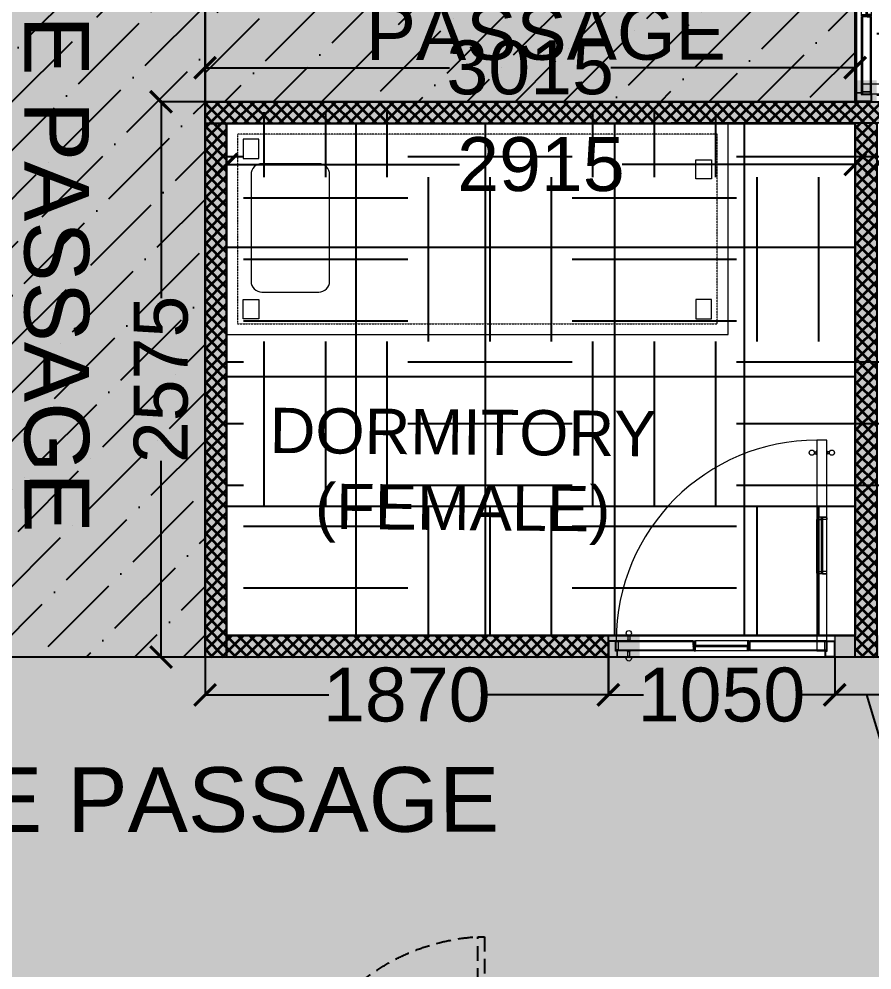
# Model space of a CAD drawing. Header units: millimetres. Extents: x 263321 to 4958806, y 33647 to 987811.
# Drawn here: x 2412329 to 2416284, y 491432 to 495842 of the extents above; entities that cross this region are included whole.
import ezdxf

# ---------------------------------------------------------------- set-up
doc = ezdxf.new("R2010")
doc.units = ezdxf.units.MM
doc.header["$PDMODE"] = 3
doc.linetypes.add('( Hidden )', pattern=[0.375, 0.25, -0.125])
doc.linetypes.add('HIDDEN', pattern=[0.375, 0.25, -0.125])
for name, color, linetype, lineweight in [('A-FURN-LOOSE', 24, 'Continuous', 18), ('A-GYPSUM PARTITION', 250, 'Continuous', 35), ('AR_DOOR', 42, 'Continuous', 0), ('Base 7th & 9th', 250, 'Continuous', 35), ('SW-PARTITION GYPSUM', 30, 'Continuous', 18), ('TOA_DOOR', 7, 'Continuous', 25)]:
    doc.layers.add(name, color=color, linetype=linetype, lineweight=lineweight)
for name, color, linetype in [('A-PLAN-DOOR', 7, 'Continuous'), ('CEILING TOA', 7, 'Continuous'), ('CH - MAN', 8, 'Continuous'), ('FIN WALL GRAPHIC', 10, 'Continuous'), ('FLOORING TOA', 7, 'Continuous'), ('PARTITION DIM.', 250, 'Continuous'), ('PARTITION GYPSUM', 250, 'Continuous'), ('TEXT', 250, 'Continuous'), ('TOA-FC-MODULAR', 7, 'Continuous')]:
    doc.layers.add(name, color=color, linetype=linetype)
doc.styles.add('ARIAL', font='arial.ttf')
doc.styles.get("Standard").update_dxf_attribs({"font": 'arial.ttf'})
doc.styles.add('TEXT @ 150', font='arial.ttf', dxfattribs={"height": 225})
doc.dimstyles.new('DIM @ 150', dxfattribs={"dimtxt": 225, "dimasz": 100, "dimexe": 1, "dimexo": 0, "dimgap": 0.5, "dimtad": 0, "dimdec": 0, "dimzin": 0, "dimdsep": 46, "dimtxsty": 'TEXT @ 150', "dimblk": 'ARCHTICK', "dimcen": -2, "dimclrd": 8, "dimclre": 8, "dimclrt": 7, "dimadec": 0, "dimazin": 0, "dimtfac": 1, "dimtdec": 0, "dimtofl": 0, "dimtmove": 0, "dimatfit": 3, "dimldrblk": 'OPEN90', "dimfxl": 1, "dimtolj": 1, "dimtzin": 0, "dimlwd": -1, "dimlwe": -1, "dimarcsym": 0})
pattern_1 = [(0, (13069.1, -8478.74), (762, 762), [762, -762]), (0, (13069.1, -8193), (762, 762), [762, -762]), (0, (13069.1, -7907.24), (762, 762), [762, -762]), (90, (13164.3, -7812), (-762, 762), [762, -762]), (90, (13450.1, -7812), (-762, 762), [762, -762]), (90, (13735.8, -7812), (-762, 762), [762, -762])]
pattern_2 = [(45, (13069.08, -8478.743), (-26.94076836, 26.94076836), []), (135, (13069.08, -8478.743), (-26.94076836, -26.94076836), [])]

# ---------------------------------------------------------------- blocks, each defined once
blk = doc.blocks.new('A$C3F28102C')
at = {"layer": 'A-PLAN-DOOR'}
h = blk.add_hatch(dxfattribs=at)
h.set_pattern_fill('ANSI31', color=256, style=0)
h.set_pattern_definition([(315, (-1529.3283, 1000.1135), (-0.44194174, -0.44194174), [])])
h.paths.add_polyline_path([(1.3, -14.9), (0, -14.9), (0, 0), (1.3, 0)])
h.paths.add_polyline_path([(1.3, 0.2), (1.3, 0), (0, 0), (0, 1.1, 0.115729)])
h.paths.add_polyline_path([(4.9, -14.9), (3.6, -14.9), (3.6, 0), (4.9, 0)])
h.paths.add_polyline_path([(4.9, 0), (3.6, 0), (3.6, 0.2, 0.115729), (4.9, 1.1)])
at = {"layer": 'A-PLAN-DOOR', "color": 2}
for points in [[(1.3, 0.2), (1.3, -14.9), (0, -14.9), (0, 1.1)], [(3.6, 0.2), (3.6, -14.9), (4.9, -14.9), (4.9, 1.1)]]:
    blk.add_lwpolyline(points, dxfattribs=at)
for radius in [3.42, 2.42]:
    blk.add_circle((2.5, 3.4), radius, dxfattribs=at)
blk = doc.blocks.new('Door 1500 mm')
at = {"layer": 'A-PLAN-DOOR'}
for p, q in [((-749, 144.7), (-749, 149.7)), ((749, 144.7), (749, 149.7)), ((710.4, 59.9), (-710.4, 59.9)), ((-710.4, 59.9), (-710.4, 0)), ((710.4, 53.4), (-710.4, 53.4)), ((-150, 0), (-150, 53.4)), ((710.4, 59.9), (710.4, 0)), ((710.4, 6.5), (-710.4, 6.5)), ((710.4, 0), (-710.4, 0))]:
    blk.add_line(p, q, dxfattribs=at)
for points in [[(-750, -90.3), (-750, -90.3), (-750, 149.7), (-851, 149.7)], [(750, -89.3), (750, 149.7), (851, 149.7)]]:
    blk.add_lwpolyline(points, dxfattribs=at)
for points in [[(-750, 8), (-749, 8), (-749, 141.7), (-750, 141.7)], [(-747.5, 1.5), (-715.6, 1.5), (-715.6, 63.4), (-700.6, 63.4), (-700.6, 94.6), (-715.2, 148.2), (-747.5, 148.2), (-747.5, 139.7), (-749, 139.7), (-749, 141.7), (-749, 149.7), (-714.1, 149.7), (-699.1, 94.8), (-699.1, 61.9), (-714.1, 61.9), (-714.1, 0), (-749, 0), (-749, 10), (-747.5, 10)], [(747.5, 1.5), (715.6, 1.5), (715.6, 63.4), (700.6, 63.4), (700.6, 94.6), (715.2, 148.2), (747.5, 148.2), (747.5, 139.7), (749, 139.7), (749, 141.7), (749, 149.7), (714.1, 149.7), (699.1, 94.8), (699.1, 61.9), (714.1, 61.9), (714.1, 0), (749, 0), (749, 10), (747.5, 10)], [(750, 8), (749, 8), (749, 141.7), (750, 141.7)]]:
    blk.add_lwpolyline(points, close=True, dxfattribs=at)
at = {"layer": 'A-PLAN-DOOR', "linetype": 'HIDDEN', "ltscale": 300}
for points in [[(-711.8, -7), (-678.8, -7), (-678.8, -534.8), (-711.8, -534.8)], [(711.8, -7), (678.8, -7), (678.8, -835.8), (711.8, -835.8)]]:
    blk.add_lwpolyline(points, close=True, dxfattribs=at)
for centre, radius, start, end in [((-678.8, -7), 528.9, 270, 0.757), ((678.8, -7), 828.8, 179.517, 270)]:
    blk.add_arc(centre, radius, start, end, dxfattribs=at)
at = {"layer": 'A-PLAN-DOOR', "extrusion": (0, 0, -1), "yscale": 0.9981851179673188, "zscale": -0.9981851179673188, "rotation": 180}
for p, xscale in [((714.1, 0), 0.9981851179673188), ((-714.1, 0), -0.9981851179673188)]:
    blk.add_blockref('A$C3F28102C', p, dxfattribs=dict(at, xscale=xscale))
blk = doc.blocks.new('AHU-2')
at = {"layer": 'A-PLAN-DOOR'}
blk.add_blockref('Door 1500 mm', (1804.2, -2288.7), dxfattribs=at)
blk = doc.blocks.new('door')
at = {"layer": 'A-PLAN-DOOR'}
for p, q in [((-510.4, -12.2), (-510.4, 47.6)), ((-510.4, 47.6), (510.4, 47.6)), ((-510.4, 41.2), (510.4, 41.2)), ((510.4, -12.2), (510.4, 47.6)), ((-510.4, -5.8), (510.4, -5.8)), ((-510.4, -12.2), (510.4, -12.2)), ((-549, -97.1), (-549, -102.1)), ((549, -97.1), (549, -102.1))]:
    blk.add_line(p, q, dxfattribs=at)
at = {"layer": 'A-PLAN-DOOR', "linetype": 'HIDDEN', "ltscale": 300}
blk.add_lwpolyline([(-511.8, 54.6), (-478.8, 54.6), (-478.8, 1078.1), (-511.8, 1078.1)], close=True, dxfattribs=at)
at = {"layer": 'A-PLAN-DOOR'}
for points in [[(-550, 136.9), (-550, -102.1), (-651, -102.1)], [(550, 137.9), (550, 137.9), (550, -102.1), (651, -102.1)]]:
    blk.add_lwpolyline(points, dxfattribs=at)
for points in [[(-550, 39.7), (-549, 39.7), (-549, -94.1), (-550, -94.1)], [(-547.5, 46.1), (-515.6, 46.1), (-515.6, -15.7), (-500.6, -15.7), (-500.6, -47), (-515.2, -100.6), (-547.5, -100.6), (-547.5, -92.1), (-549, -92.1), (-549, -94.1), (-549, -102.1), (-514.1, -102.1), (-499.1, -47.2), (-499.1, -14.2), (-514.1, -14.2), (-514.1, 47.6), (-549, 47.6), (-549, 37.7), (-547.5, 37.7)], [(547.5, 46.1), (515.6, 46.1), (515.6, -15.7), (500.6, -15.7), (500.6, -47), (515.2, -100.6), (547.5, -100.6), (547.5, -92.1), (549, -92.1), (549, -94.1), (549, -102.1), (514.1, -102.1), (499.1, -47.2), (499.1, -14.2), (514.1, -14.2), (514.1, 47.6), (549, 47.6), (549, 37.7), (547.5, 37.7)], [(550, 39.7), (549, 39.7), (549, -94.1), (550, -94.1)]]:
    blk.add_lwpolyline(points, close=True, dxfattribs=at)
at = {"layer": 'A-PLAN-DOOR', "linetype": 'HIDDEN', "ltscale": 300}
blk.add_arc((-541.2, 26.7), 1053.3, 1.5218, 86.6042, dxfattribs=at)
at = {"layer": 'A-PLAN-DOOR', "extrusion": (0, 0, -1), "xscale": -0.9981851179673188, "yscale": 0.9981851179673188, "zscale": -0.9981851179673188}
blk.add_blockref('A$C3F28102C', (514.1, 47.6), dxfattribs=at)
blk = doc.blocks.new('Pantry Shafts')
at = {"layer": 'A-PLAN-DOOR', "extrusion": (5.88976e-28, -4.19294e-29, -1), "xscale": 0.9090909090882631, "yscale": 0.9090909090882631, "zscale": -0.9090909090909208}
blk.add_blockref('door', (1496.1, 8860.3), dxfattribs=at)
blk = doc.blocks.new('_ArchTick')
at = {"color": 0, "linetype": 'ByBlock', "const_width": 0.15}
blk.add_lwpolyline([(-0.5, -0.5), (0.5, 0.5)], dxfattribs=at)
blk = doc.blocks.new('*D529')
at = {"layer": 'Defpoints', "color": 0, "transparency": 16777216}
for p in [(2416306.2, 495360.2), (2419672.8, 495362.3), (2416306.2, 495167.5)]:
    blk.add_point(p, dxfattribs=at)
at = {"layer": 'PARTITION DIM.', "color": 8, "transparency": 16777216}
for p, q in [((2416306.2, 495360.2), (2416306.2, 495166.5)), ((2419672.8, 495362.3), (2419672.8, 495166.5)), ((2416306.2, 495167.5), (2417615.8, 495167.5)), ((2419672.8, 495167.5), (2418363.2, 495167.5))]:
    blk.add_line(p, q, dxfattribs=at)
at = {"layer": 'PARTITION DIM.', "color": 8, "transparency": 16777216, "xscale": 100, "yscale": 100, "zscale": 100, "rotation": 180}
blk.add_blockref('_ArchTick', (2416306.2, 495167.5), dxfattribs=at)
at = {"layer": 'PARTITION DIM.', "color": 8, "transparency": 16777216, "xscale": 100, "yscale": 100, "zscale": 100}
blk.add_blockref('_ArchTick', (2419672.8, 495167.5), dxfattribs=at)
at = {"layer": 'PARTITION DIM.', "color": 7, "transparency": 16777216, "insert": (2417989.5, 495167.5), "char_height": 250, "attachment_point": 5}
blk.add_mtext('\\A1;3367', dxfattribs=at)
blk = doc.blocks.new('_Open90')
at = {"color": 0, "linetype": 'ByBlock'}
for p, q in [((-0.5, 0.5), (0, 0)), ((0, 0), (-1, 0)), ((0, 0), (-0.5, -0.5))]:
    blk.add_line(p, q, dxfattribs=at)
blk = doc.blocks.new('*D530')
at = {"layer": 'Defpoints', "color": 0, "transparency": 16777216}
for p in [(2413291.4, 495359.9), (2416206.2, 495360.1), (2413291.4, 495167.5)]:
    blk.add_point(p, dxfattribs=at)
at = {"layer": 'PARTITION DIM.', "color": 8, "transparency": 16777216}
for p, q in [((2413291.4, 495359.9), (2413291.4, 495166.5)), ((2416206.2, 495360.1), (2416206.2, 495166.5)), ((2413291.4, 495167.5), (2414371.9, 495167.5)), ((2416206.2, 495167.5), (2415125.7, 495167.5))]:
    blk.add_line(p, q, dxfattribs=at)
at = {"layer": 'PARTITION DIM.', "color": 8, "transparency": 16777216, "xscale": 100, "yscale": 100, "zscale": 100, "rotation": 180}
blk.add_blockref('_ArchTick', (2413291.4, 495167.5), dxfattribs=at)
at = {"layer": 'PARTITION DIM.', "color": 8, "transparency": 16777216, "xscale": 100, "yscale": 100, "zscale": 100}
blk.add_blockref('_ArchTick', (2416206.2, 495167.5), dxfattribs=at)
at = {"layer": 'PARTITION DIM.', "color": 7, "transparency": 16777216, "insert": (2414748.8, 495167.5), "char_height": 250, "attachment_point": 5}
blk.add_mtext('\\A1;2915', dxfattribs=at)
blk = doc.blocks.new('*D534')
at = {"layer": 'Defpoints', "color": 0, "transparency": 16777216}
for p in [(2416110.9, 492883.1), (2416406.4, 492883.1), (2416110.9, 492707.5)]:
    blk.add_point(p, dxfattribs=at)
at = {"layer": 'PARTITION DIM.', "color": 8, "transparency": 16777216}
for p, q in [((2416110.9, 492883.1), (2416110.9, 492706.5)), ((2416406.4, 492883.1), (2416406.4, 492706.5)), ((2416406.4, 492707.5), (2416110.9, 492707.5)), ((2416258.7, 492707.5), (2416374.1, 492322.8)), ((2416374.1, 492322.8), (2416375.1, 492322.8))]:
    blk.add_line(p, q, dxfattribs=at)
at = {"layer": 'PARTITION DIM.', "color": 8, "transparency": 16777216, "xscale": 100, "yscale": 100, "zscale": 100, "rotation": 180}
blk.add_blockref('_ArchTick', (2416110.9, 492707.5), dxfattribs=at)
at = {"layer": 'PARTITION DIM.', "color": 8, "transparency": 16777216, "xscale": 100, "yscale": 100, "zscale": 100}
blk.add_blockref('_ArchTick', (2416406.4, 492707.5), dxfattribs=at)
at = {"layer": 'PARTITION DIM.', "color": 7, "transparency": 16777216, "insert": (2416654.8, 492322.8), "char_height": 250, "attachment_point": 5}
blk.add_mtext('\\A1;295', dxfattribs=at)
blk = doc.blocks.new('*D535')
at = {"layer": 'Defpoints', "color": 0, "transparency": 16777216}
for p in [(2415061, 492883.1), (2416110.9, 492883.1), (2415061, 492707.5)]:
    blk.add_point(p, dxfattribs=at)
at = {"layer": 'PARTITION DIM.', "color": 8, "transparency": 16777216}
for p, q in [((2415061, 492883.1), (2415061, 492706.5)), ((2416110.9, 492883.1), (2416110.9, 492706.5)), ((2415061, 492707.5), (2415224.4, 492707.5)), ((2416110.9, 492707.5), (2415947.6, 492707.5))]:
    blk.add_line(p, q, dxfattribs=at)
at = {"layer": 'PARTITION DIM.', "color": 8, "transparency": 16777216, "xscale": 100, "yscale": 100, "zscale": 100, "rotation": 180}
blk.add_blockref('_ArchTick', (2415061, 492707.5), dxfattribs=at)
at = {"layer": 'PARTITION DIM.', "color": 8, "transparency": 16777216, "xscale": 100, "yscale": 100, "zscale": 100}
blk.add_blockref('_ArchTick', (2416110.9, 492707.5), dxfattribs=at)
at = {"layer": 'PARTITION DIM.', "color": 7, "transparency": 16777216, "insert": (2415586, 492707.5), "char_height": 250, "attachment_point": 5}
blk.add_mtext('\\A1;1050', dxfattribs=at)
blk = doc.blocks.new('*D536')
at = {"layer": 'Defpoints', "color": 0, "transparency": 16777216}
for p in [(2413191.6, 492883.1), (2415062, 492883.1), (2413191.6, 492707.5)]:
    blk.add_point(p, dxfattribs=at)
at = {"layer": 'PARTITION DIM.', "color": 8, "transparency": 16777216}
for p, q in [((2413191.6, 492883.1), (2413191.6, 492706.5)), ((2415062, 492883.1), (2415062, 492706.5)), ((2413191.6, 492707.5), (2413765.2, 492707.5)), ((2415062, 492707.5), (2414488.4, 492707.5))]:
    blk.add_line(p, q, dxfattribs=at)
at = {"layer": 'PARTITION DIM.', "color": 8, "transparency": 16777216, "xscale": 100, "yscale": 100, "zscale": 100, "rotation": 180}
blk.add_blockref('_ArchTick', (2413191.6, 492707.5), dxfattribs=at)
at = {"layer": 'PARTITION DIM.', "color": 8, "transparency": 16777216, "xscale": 100, "yscale": 100, "zscale": 100}
blk.add_blockref('_ArchTick', (2415062, 492707.5), dxfattribs=at)
at = {"layer": 'PARTITION DIM.', "color": 7, "transparency": 16777216, "insert": (2414126.8, 492707.5), "char_height": 250, "attachment_point": 5}
blk.add_mtext('\\A1;1870', dxfattribs=at)
blk = doc.blocks.new('*D537')
at = {"layer": 'Defpoints', "color": 0, "transparency": 16777216}
for p in [(2412987.6, 495458.2), (2413191.6, 495458.2), (2413191.6, 492883.1)]:
    blk.add_point(p, dxfattribs=at)
at = {"layer": 'PARTITION DIM.', "color": 8, "transparency": 16777216}
for p, q in [((2413191.6, 495458.2), (2412986.6, 495458.2)), ((2412987.6, 495458.2), (2412987.6, 494547.5)), ((2412987.6, 492883.1), (2412987.6, 493793.8)), ((2413191.6, 492883.1), (2412986.6, 492883.1))]:
    blk.add_line(p, q, dxfattribs=at)
at = {"layer": 'PARTITION DIM.', "color": 8, "transparency": 16777216, "xscale": 100, "yscale": 100, "zscale": 100}
for p, rotation in [((2412987.6, 495458.2), 90), ((2412987.6, 492883.1), 270)]:
    blk.add_blockref('_ArchTick', p, dxfattribs=dict(at, rotation=rotation))
at = {"layer": 'PARTITION DIM.', "color": 7, "transparency": 16777216, "insert": (2412987.6, 494170.6), "char_height": 250, "attachment_point": 5, "rotation": 90}
blk.add_mtext('\\A1;2575', dxfattribs=at)
blk = doc.blocks.new('*D538')
at = {"layer": 'Defpoints', "color": 0, "transparency": 16777216}
for p in [(2416206.2, 495616.2), (2413191.6, 495458.2), (2416206.2, 495458.2)]:
    blk.add_point(p, dxfattribs=at)
at = {"layer": 'PARTITION DIM.', "color": 8, "transparency": 16777216}
for p, q in [((2413191.6, 495458.2), (2413191.6, 495617.2)), ((2413191.6, 495616.2), (2414324.2, 495616.2)), ((2416206.2, 495616.2), (2415073.5, 495616.2)), ((2416206.2, 495458.2), (2416206.2, 495617.2))]:
    blk.add_line(p, q, dxfattribs=at)
at = {"layer": 'PARTITION DIM.', "color": 8, "transparency": 16777216, "xscale": 100, "yscale": 100, "zscale": 100, "rotation": 180}
blk.add_blockref('_ArchTick', (2413191.6, 495616.2), dxfattribs=at)
at = {"layer": 'PARTITION DIM.', "color": 8, "transparency": 16777216, "xscale": 100, "yscale": 100, "zscale": 100}
blk.add_blockref('_ArchTick', (2416206.2, 495616.2), dxfattribs=at)
at = {"layer": 'PARTITION DIM.', "color": 7, "transparency": 16777216, "insert": (2414698.9, 495616.2), "char_height": 250, "attachment_point": 5}
blk.add_mtext('\\A1;3015', dxfattribs=at)
blk = doc.blocks.new('A$C3A863514')
at = {"layer": 'AR_DOOR', "lineweight": 13, "ltscale": 0.4}
for p, q in [((-95.2, 952.4), (-86.1, 952.4)), ((-95.2, 942.8), (-86.1, 942.8)), ((-23.8, 952.4), (-32.9, 952.4)), ((-23.8, 942.8), (-32.9, 942.8))]:
    blk.add_line(p, q, dxfattribs=at)
at = {"layer": 'AR_DOOR', "lineweight": 13, "ltscale": 0.25}
for p, q in [((-36.8, 649), (-82.3, 649)), ((-82.3, 397.4), (-82.3, 638.1)), ((-62.1, 649), (-62.1, 397.4)), ((-56.9, 649), (-56.9, 397.4)), ((-36.8, 397.4), (-36.8, 638.1)), ((-36.8, 386.5), (-82.3, 386.5))]:
    blk.add_line(p, q, dxfattribs=at)
at = {"layer": 'AR_DOOR'}
for p, q in [((-959.6, 99.9), (-959.6, 78.8)), ((-950.1, 99.9), (-950.1, 78.8)), ((-404.7, 75), (-645.3, 75)), ((-959.6, 4.6), (-959.6, 25.7)), ((-950.1, 4.6), (-950.1, 25.7)), ((-404.7, 29.5), (-645.3, 29.5))]:
    blk.add_line(p, q, dxfattribs=at)
at = {"layer": 'AR_DOOR', "ltscale": 0.95}
for p, q in [((-656.3, 75), (-656.3, 29.5)), ((-656.3, 54.9), (-404.7, 54.9)), ((-656.3, 49.6), (-404.7, 49.6)), ((-393.8, 75), (-393.8, 29.5))]:
    blk.add_line(p, q, dxfattribs=at)
at = {"layer": 'AR_DOOR', "lineweight": 13, "ltscale": 0.05}
blk.add_lwpolyline([(-36.8, 29.5), (-36.8, 1006), (-82.3, 1006), (-82.3, 29.5)], close=True, dxfattribs=at)
at = {"layer": 'AR_DOOR', "lineweight": 13, "ltscale": 0.4}
for points in [[(-86.1, 954.3), (-86.1, 940.9), (-82.3, 940.9), (-82.3, 954.3)], [(-32.9, 954.3), (-32.9, 940.9), (-36.8, 940.9), (-36.8, 954.3)]]:
    blk.add_lwpolyline(points, close=True, dxfattribs=at)
at = {"layer": 'AR_DOOR', "lineweight": 13, "ltscale": 0.25}
for points in [[(-79.5, 649), (-79.5, 646.3), (-82.3, 646.3), (-82.3, 638.1), (-62.1, 638.1), (-62.1, 649), (-79.5, 649)], [(-39.5, 649), (-39.5, 646.3), (-36.8, 646.3), (-36.8, 638.1), (-56.9, 638.1), (-56.9, 649), (-39.5, 649)], [(-79.5, 386.5), (-79.5, 389.2), (-82.3, 389.2), (-82.3, 397.4), (-62.1, 397.4), (-62.1, 386.5), (-79.5, 386.5)], [(-39.5, 386.5), (-39.5, 389.2), (-36.8, 389.2), (-36.8, 397.4), (-56.9, 397.4), (-56.9, 386.5), (-39.5, 386.5)]]:
    blk.add_lwpolyline(points, dxfattribs=at)
at = {"layer": 'AR_DOOR'}
for points in [[(-1050, 0), (-1050, 0), (-1006.3, 0), (-1006.3, 29.5), (-1013.3, 29.5), (-1013.3, 75), (-1050, 75), (-1050, 0)], [(-1047.4, 3.5), (-1047.4, 2.6), (-1008.9, 2.6), (-1008.9, 26.9), (-1015.9, 26.9), (-1015.9, 72.4), (-1047.4, 72.4), (-1047.4, 2.6)], [(-656.3, 72.3), (-653.5, 72.3), (-653.5, 75), (-645.3, 75), (-645.3, 54.9), (-656.3, 54.9), (-656.3, 72.3)], [(-656.3, 32.2), (-653.5, 32.2), (-653.5, 29.5), (-645.3, 29.5), (-645.3, 49.6), (-656.3, 49.6), (-656.3, 32.2)], [(-393.8, 72.3), (-396.5, 72.3), (-396.5, 75), (-404.7, 75), (-404.7, 54.9), (-393.8, 54.9), (-393.8, 72.3)], [(-393.8, 32.2), (-396.5, 32.2), (-396.5, 29.5), (-404.7, 29.5), (-404.7, 49.6), (-393.8, 49.6), (-393.8, 32.2)], [(0, 0), (0, 0), (-43.7, 0), (-43.7, 29.5), (-36.8, 29.5), (-36.8, 75), (0, 75), (0, 0)], [(-2.6, 3.5), (-2.6, 2.6), (-41.1, 2.6), (-41.1, 26.9), (-34.1, 26.9), (-34.1, 72.4), (-2.6, 72.4), (-2.6, 2.6)]]:
    blk.add_lwpolyline(points, dxfattribs=at)
at = {"layer": 'AR_DOOR', "ltscale": 0.95}
for points in [[(-656.3, 75), (-1013.3, 75), (-1013.3, 71.5), (-656.3, 71.5)], [(-656.3, 71.5), (-1004.5, 71.5), (-1004.5, 33), (-656.3, 33)], [(-36.8, 75), (-393.8, 75)], [(-393.8, 71.5), (-36.8, 71.5), (-36.8, 75)], [(-45.5, 71.5), (-393.8, 71.5)], [(-393.8, 33), (-45.5, 33), (-45.5, 71.5)], [(-656.3, 29.5), (-1013.3, 29.5), (-1013.3, 33), (-656.3, 33)], [(-36.8, 33), (-36.8, 29.5), (-393.8, 29.5)], [(-393.8, 33), (-36.8, 33)]]:
    blk.add_lwpolyline(points, dxfattribs=at)
for points in [[(-1013.3, 71.5), (-1004.5, 71.5), (-1004.5, 33), (-1013.3, 33)], [(-36.8, 71.5), (-45.5, 71.5), (-45.5, 33), (-36.8, 33)]]:
    blk.add_lwpolyline(points, close=True, dxfattribs=at)
at = {"layer": 'AR_DOOR'}
for points in [[(-961.5, 78.8), (-948.1, 78.8), (-948.1, 75), (-961.5, 75)], [(-961.5, 25.7), (-948.1, 25.7), (-948.1, 29.5), (-961.5, 29.5)]]:
    blk.add_lwpolyline(points, close=True, dxfattribs=at)
at = {"layer": 'AR_DOOR', "lineweight": 13, "ltscale": 0.4}
for centre in [(-106.2, 947.6), (-12.8, 947.6)]:
    blk.add_circle(centre, 12, dxfattribs=at)
at = {"layer": 'AR_DOOR'}
for centre in [(-954.8, 110.9), (-954.8, -6.4)]:
    blk.add_circle(centre, 12, dxfattribs=at)
at = {"layer": 'AR_DOOR', "lineweight": 13, "ltscale": 0.05}
blk.add_arc((-81.9, 74.6), 931.4, 90.022, 179.978, dxfattribs=at)
at = {"layer": 'AR_DOOR'}
for centre, radius, start, end in [((-667.8, 67.7), 17.3, 311.9747, 17.0953), ((-676, 65.9), 22.6, 330.6798, 14.7641), ((-662.3, 69.5), 15.8, 292.4741, 7.5067), ((-667.8, 36.8), 17.3, 342.9047, 48.0253), ((-676, 38.6), 22.6, 345.2359, 29.3202), ((-662.3, 35), 15.8, 352.4933, 67.5259), ((-657.6, 35.8), 13.9, 32.0172, 84.3118), ((-657.6, 68.7), 13.9, 275.6882, 327.9828), ((-650, 64.6), 5.77, 207.9347, 287.0897), ((-650, 39.9), 5.77, 72.9103, 152.0653), ((-649.2, 69.6), 6.45, 208.0111, 296.8103), ((-648.2, 76.4), 8.89, 222.5397, 287.3666), ((-401.8, 76.4), 8.89, 252.6334, 317.4603), ((-392.4, 68.7), 13.9, 212.0172, 264.3118), ((-392.4, 35.8), 13.9, 95.6882, 147.9828), ((-400.8, 69.6), 6.45, 243.1897, 331.9889), ((-387.7, 69.5), 15.8, 172.4933, 247.5259), ((-387.7, 35), 15.8, 112.4741, 187.5067), ((-400, 64.6), 5.77, 252.9103, 332.0653), ((-400, 39.9), 5.77, 27.9347, 107.0897), ((-382.2, 67.7), 17.3, 162.9047, 228.0253), ((-382.2, 36.8), 17.3, 131.9747, 197.0953), ((-374, 65.9), 22.6, 165.2359, 209.3202), ((-374, 38.6), 22.6, 150.6798, 194.7641), ((-649.2, 34.9), 6.45, 63.1897, 151.9889), ((-648.2, 28.1), 8.89, 72.6334, 137.4603), ((-401.8, 28.1), 8.89, 42.5397, 107.3666), ((-400.8, 34.9), 6.45, 28.0111, 116.8103)]:
    blk.add_arc(centre, radius, start, end, dxfattribs=at)

msp = doc.modelspace()

# ---------------------------------------------------------------- hatches: boundary and pattern name
at = {"layer": 'A-GYPSUM PARTITION', "true_color": 0x636466}
h = msp.add_hatch(dxfattribs=at)
h.set_pattern_fill('ANSI37', color=251, scale=12)
h.set_pattern_definition(pattern_2)
h.paths.add_polyline_path([(2413191.6, 495458.2), (2419687.5, 495458.2), (2419672.8, 495362.3), (2413191.6, 495358.2)])
h = msp.add_hatch(dxfattribs=at)
h.set_pattern_fill('ANSI37', color=251, scale=12)
h.set_pattern_definition(pattern_2)
h.paths.add_polyline_path([(2416306.2, 495360.3), (2416306.4, 492883.1), (2416206.4, 492883.1), (2416206.2, 495360.3)])
h = msp.add_hatch(dxfattribs=at)
h.set_pattern_fill('ANSI37', color=251, scale=12)
h.set_pattern_definition(pattern_2)
h.paths.add_polyline_path([(2413191.4, 495358.2), (2413291.6, 495358.2), (2413291.6, 492883.1), (2413191.4, 492883.1)])
h = msp.add_hatch(dxfattribs=at)
h.set_pattern_fill('ANSI37', color=251, scale=12)
h.set_pattern_definition(pattern_2)
h.paths.add_polyline_path([(2413291.6, 492983.1), (2413291.6, 492883.1), (2415061, 492883.1), (2415061, 492983.1)])
at = {"layer": 'CEILING TOA', "true_color": 0x939598}
h = msp.add_hatch(dxfattribs=at)
h.set_pattern_fill('ANSI36', color=252, scale=50)
h.set_pattern_definition([(45, (16869.03, 23601.26), (84.189901, 308.696304), [396.875, -79.375, 0, -79.375])])
h.paths.add_polyline_path([(2411651.6, 498988.8), (2413191.4, 498988.8), (2413191.4, 492883.1), (2411651.6, 492883.1)])
h = msp.add_hatch(dxfattribs=at)
h.set_pattern_fill('ANSI36', color=252, scale=50)
h.set_pattern_definition([(45, (18409.03, 26176.38), (84.189901, 308.696304), [396.875, -79.375, 0, -79.375])])
h.paths.add_polyline_path([(2413191.6, 496558.2), (2416209.8, 496558.2), (2416209.8, 495458.2), (2413191.6, 495458.2)])
at = {"layer": 'FLOORING TOA', "true_color": 0xc7c8ca}
h = msp.add_hatch(dxfattribs=at)
h.set_pattern_fill('EARTH', color=9, scale=120)
edge = h.paths.add_edge_path()
edge.add_line((2399150.3, 470683.1), (2406751.6, 470683.1))
edge.add_line((2406751.6, 470683.1), (2406751.6, 489283.1))
edge.add_line((2406751.6, 489283.1), (2406777, 491421.9))
edge.add_line((2406777, 491421.9), (2410711.6, 491383.1))
edge.add_line((2410711.6, 491383.1), (2410711.6, 490662.8))
edge.add_line((2410711.6, 490662.8), (2412251.6, 490662.8))
edge.add_line((2412251.6, 490662.8), (2412251.6, 491383.1))
edge.add_line((2412251.6, 491383.1), (2413501.6, 491383.1))
edge.add_line((2413501.6, 491383.1), (2413501.6, 490641.9))
edge.add_line((2413501.6, 490641.9), (2414541.6, 490641.9))
edge.add_line((2414541.6, 490641.9), (2414541.6, 491383.1))
edge.add_line((2414541.6, 491383.1), (2419059.8, 491383.1))
edge.add_line((2419059.8, 491383.1), (2419290.9, 492883.1))
edge.add_line((2419290.9, 492883.1), (2413191.6, 492883.1))
edge.add_line((2413191.6, 492883.1), (2413191.6, 495458.2))
edge.add_line((2413191.6, 495458.2), (2416206.2, 495458.2))
edge.add_line((2416206.2, 495458.2), (2416206.2, 496558.2))
edge.add_line((2416206.2, 496558.2), (2413191.6, 496558.2))
edge.add_line((2413191.6, 496558.2), (2413191.6, 498963.1))
edge.add_line((2413191.6, 498963.1), (2411651.6, 498963.1))
edge.add_line((2411651.6, 498963.1), (2411651.6, 492883.1))
edge.add_line((2411651.6, 492883.1), (2404451.6, 492883.1))
edge.add_line((2404451.6, 492883.1), (2404452.6, 502283.1))
edge.add_line((2404452.6, 502283.1), (2402951.6, 502283.1))
edge.add_line((2402951.6, 502283.1), (2402951.4, 497183.5))
edge.add_line((2402951.4, 497183.5), (2402951.6, 497133.1))
edge.add_line((2402951.6, 497133.1), (2399951.6, 497133.1))
edge.add_line((2399951.6, 497133.1), (2399951.6, 505326.9))
edge.add_arc((2397396.4, -38564.5), 543897.4, 89.730828, 95.307778)
edge.add_line((2347082.8, 503000.8), (2347082.9, 472483.1))
edge.add_line((2347082.9, 472483.1), (2343851.6, 472483.1))
edge.add_line((2343851.6, 472483.1), (2343851.6, 458383.2))
edge.add_line((2343851.6, 458383.2), (2354252.4, 458383.2))
edge.add_line((2354252.4, 458383.2), (2354252.7, 455753.4))
edge.add_arc((2374151.3, 141679.3), 314703.8, 88.069715, 93.625218, ccw=False)
edge.add_line((2384751.6, 456204.5), (2384751.6, 459200.3))
edge.add_line((2384751.6, 459200.3), (2394751.8, 459200.3))
edge.add_line((2394751.8, 459200.3), (2394749.6, 457484.3))
edge.add_line((2394749.6, 457484.3), (2395751.6, 457483.1))
edge.add_line((2395751.6, 457483.1), (2395751.6, 458383.1))
edge.add_line((2395751.6, 458383.1), (2396651.6, 458383.1))
edge.add_line((2396651.6, 458383.1), (2396651.6, 459197.4))
edge.add_line((2396651.6, 459197.4), (2399811.2, 459198))
edge.add_line((2399811.2, 459198), (2399811.2, 460833.1))
edge.add_line((2399811.2, 460833.1), (2398551.6, 460833.1))
edge.add_line((2398551.6, 460833.1), (2398551.6, 466883.1))
edge.add_line((2398551.6, 466883.1), (2403551.7, 466883.1))
edge.add_line((2403551.7, 466883.1), (2403551.7, 465533.1))
edge.add_line((2403551.7, 465533.1), (2407851.7, 465533.1))
edge.add_line((2407851.7, 465533.1), (2407851.7, 460783.1))
edge.add_line((2407851.7, 460783.1), (2409491.6, 460783.1))
edge.add_line((2409491.6, 460783.1), (2409496.3, 466883.1))
edge.add_line((2409496.3, 466883.1), (2415285.8, 466883.1))
edge.add_line((2415285.8, 466883.1), (2415516.9, 468383.1))
edge.add_line((2415516.9, 468383.1), (2399151.6, 468383.1))
edge.add_arc((2399151.6, 468983.1), 600, 180.0002, 269.9977, ccw=False)
edge.add_line((2398551.6, 468983.1), (2398551.6, 470083.1))
edge.add_arc((2399151.6, 470083.1), 600, 90.125, 179.9999, ccw=False)
edge = h.paths.add_edge_path(flags=16)
edge.add_line((2350804.3, 495933.1), (2349254.3, 495933.1))
edge.add_arc((2349254.3, 495533.1), 400, 90.0003, 179.7889)
edge.add_line((2348854.3, 495534.5), (2348854.3, 492844.4))
edge.add_line((2348854.3, 492844.4), (2350804.3, 492844.4))
edge.add_line((2350804.3, 492844.4), (2350804.3, 495933.1))
h.paths.add_polyline_path([(2380451.6, 495933.1), (2394411.6, 495933.1), (2394411.6, 489283.1), (2388129.7, 489289.9), (2388129.7, 487283.1), (2379984.7, 487283), (2379984.7, 489283.1), (2380551.6, 489283.1)], flags=16)
edge = h.paths.add_edge_path(flags=16)
edge.add_line((2404951.6, 487283.1), (2348951.6, 487283.1))
edge.add_arc((2348951.6, 486983.1), 300, 90, 179.997)
edge.add_line((2348651.6, 486983.1), (2348650.9, 472483.1))
edge.add_line((2348650.9, 472483.1), (2404951.6, 472483.1))
edge.add_line((2404951.6, 472483.1), (2404951.6, 487283.1))
h.paths.add_polyline_path([(2396751.6, 460833.1), (2396751.6, 464283.1)], flags=16)
h = msp.add_hatch(dxfattribs=at)
h.set_pattern_fill('EARTH', color=9, scale=120)
h.set_pattern_definition(pattern_1)
edge = h.paths.add_edge_path()
edge.add_line((2414975.4, 496658.2), (2413291.6, 496658.2))
edge.add_line((2413291.6, 496658.2), (2413291.6, 498983.1))
edge.add_line((2413291.6, 498983.1), (2420230.5, 498983.1))
edge.add_line((2420230.5, 498983.1), (2419680.2, 495410.3))
edge.add_line((2419680.2, 495410.3), (2416306.2, 495458.2))
edge.add_line((2416306.2, 495458.2), (2416306.2, 496658.2))
edge.add_line((2416306.2, 496658.2), (2416106.2, 496658.2))
at = {"layer": 'FLOORING TOA', "true_color": 0x000000}
h = msp.add_hatch(color=18, dxfattribs=at)
h.dxf.hatch_style = 1
h.paths.add_polyline_path([(2416206.2, 495458.2), (2416306.2, 495458.2), (2416306.2, 495558.2), (2416206.2, 495558.2)])
h = msp.add_hatch(color=18, dxfattribs=at)
h.dxf.hatch_style = 1
h.paths.add_polyline_path([(2419687.5, 495458.2), (2413191.6, 495458.2), (2413191.6, 495358.2), (2416206.2, 495360.2), (2416206.2, 495360.3), (2416306.2, 495360.3), (2416906.6, 495360.7), (2416906.6, 495362.3), (2419231.5, 495362.3), (2419672.8, 495362.3)])
h.paths.add_polyline_path([(2416306.2, 495360.2), (2416206.2, 495360.2), (2416206.4, 493183.1), (2416206.4, 493183.1), (2416206.4, 492883.1), (2416306.4, 492883.1)])
h.paths.add_polyline_path([(2419306.3, 492983.1), (2417306.4, 492983.1), (2417306.4, 492883.1), (2419290.9, 492883.1)])
h.paths.add_polyline_path([(2416406.4, 492983.1), (2416306.4, 492983.1), (2416306.4, 492883.1), (2416406.4, 492883.1)])
h.paths.add_polyline_path([(2416206.4, 492983.1), (2416106.4, 492983.1), (2416106.4, 492883.1), (2416206.4, 492883.1)])
h.paths.add_polyline_path([(2415206.4, 492983.1), (2413291.6, 492983.1), (2413291.6, 492883.1), (2415206.4, 492883.1)])
h.paths.add_polyline_path([(2413291.4, 495358.2), (2413291.6, 492883.1), (2413191.6, 492883.1), (2413191.4, 495358.2)])
at = {"layer": 'FLOORING TOA', "true_color": 0xc7c8ca}
h = msp.add_hatch(dxfattribs=at)
h.set_pattern_fill('EARTH', color=9, scale=120)
h.set_pattern_definition(pattern_1)
h.paths.add_polyline_path([(2413291.6, 492983.1), (2419306.3, 492983.1), (2419680.2, 495410.3), (2413291.6, 495410.3)])
at = {"layer": 'TOA-FC-MODULAR'}
h = msp.add_hatch(dxfattribs=at)
h.set_pattern_fill('_USER', color=252, scale=600, angle=270, double=1, pattern_type=0)
h.set_pattern_definition([(270, (2413291.63, 492983.06), (600, -1e-13), []), (0, (2413291.63, 492983.06), (0, 600), [])])
h.paths.add_polyline_path([(2413291.6, 495358.2), (2416206.4, 495358.2), (2416206.4, 492983.1), (2413291.6, 492983.1)])

# ---------------------------------------------------------------- linework, layer by layer
at = {"layer": 'A-FURN-LOOSE', "color": 18, "true_color": 0x000000, "elevation": 0}
for points in [[(2413291.6, 495358.2), (2413291.6, 494378.8), (2415616.4, 494378.8), (2415616.4, 495358.2)], [(2413368.4, 495284.8), (2413368.4, 495195.8), (2413441.4, 495195.8), (2413441.4, 495284.8)], [(2415539.6, 495189.1), (2415539.6, 495100.1), (2415466.6, 495100.1), (2415466.6, 495189.1)], [(2413368.4, 494452.2), (2413368.4, 494541.2), (2413441.4, 494541.2), (2413441.4, 494452.2)], [(2415539.6, 494452.2), (2415539.6, 494541.2), (2415466.6, 494541.2), (2415466.6, 494452.2)]]:
    msp.add_lwpolyline(points, close=True, dxfattribs=at)
at = {"layer": 'A-FURN-LOOSE', "color": 18, "linetype": '( Hidden )', "true_color": 0x000000, "elevation": 0}
msp.add_lwpolyline([(2413341.6, 495308.2), (2413341.6, 494428.8), (2415566.4, 494428.8), (2415566.4, 495308.2)], close=True, dxfattribs=at)
at = {"layer": 'A-FURN-LOOSE', "color": 18, "true_color": 0x000000, "elevation": 0}
msp.add_lwpolyline([(2413404.9, 495120.8), (2413404.9, 494625.8, 0.414214), (2413454.9, 494575.8), (2413718.9, 494575.8, 0.414214), (2413768.9, 494625.8), (2413768.9, 495120.8, 0.414214), (2413718.9, 495170.8), (2413454.9, 495170.8, 0.414214)], format="xyb", close=True, dxfattribs=at)
at = {"layer": 'CEILING TOA', "elevation": 0}
msp.add_lwpolyline([(2413291.6, 495358.2), (2416206.4, 495358.2), (2416206.4, 492983.1), (2413291.6, 492983.1)], close=True, dxfattribs=at)
at = {"layer": 'CH - MAN'}
msp.add_lwpolyline([(2416206.2, 495458.2), (2416206.2, 496558.2)], dxfattribs=at)
at = {"layer": 'FIN WALL GRAPHIC', "const_width": 100, "elevation": 0}
msp.add_lwpolyline([(2416201.6, 491383.1), (2416201.6, 486708.3)], dxfattribs=at)
at = {"layer": 'FLOORING TOA'}
for points in [[(2416206.2, 495458.2), (2416206.2, 496558.2)], [(2413191.6, 492883.1), (2413191.6, 495458.2)], [(2413191.6, 495458.2), (2416206.2, 495458.2)], [(2419290.9, 492883.1), (2413191.6, 492883.1)]]:
    msp.add_lwpolyline(points, dxfattribs=at)
at = {"layer": 'PARTITION GYPSUM', "color": 30, "elevation": 0}
for points in [[(2413191.6, 495458.2), (2419687.5, 495458.2), (2419672.8, 495362.3), (2413191.6, 495358.2)], [(2416306.2, 495360.3), (2416306.4, 492883.1), (2416206.4, 492883.1), (2416206.2, 495360.3)]]:
    msp.add_lwpolyline(points, close=True, dxfattribs=at)
at = {"layer": 'PARTITION GYPSUM', "color": 30}
for points in [[(2413191.6, 492883.1), (2413191.6, 495458.2)], [(2413191.6, 495458.2), (2416206.2, 495458.2)], [(2419290.9, 492883.1), (2413191.6, 492883.1)]]:
    msp.add_lwpolyline(points, dxfattribs=at)
at = {"layer": 'PARTITION GYPSUM', "color": 30, "elevation": 0}
for points in [[(2415061, 492883.1), (2413191.6, 492883.1), (2413191.4, 495358.2), (2413291.4, 495358.2), (2413291.6, 492883.1)], [(2413291.6, 492883.1), (2413291.6, 492983.1), (2415061, 492983.1), (2415061, 492883.1)]]:
    msp.add_lwpolyline(points, dxfattribs=at)
at = {"layer": 'SW-PARTITION GYPSUM', "color": 18, "true_color": 0x000000, "elevation": 0}
msp.add_lwpolyline([(2416206.4, 492983.1), (2416110.9, 492983.1), (2416110.9, 492883.1), (2416206.4, 492883.1)], close=True, dxfattribs=at)
at = {"layer": 'TOA-FC-MODULAR', "elevation": 0}
for points in [[(2411651.6, 498988.8), (2413191.4, 498988.8), (2413191.4, 492883.1), (2411651.6, 492883.1)], [(2413191.6, 496558.2), (2416209.8, 496558.2), (2416209.8, 495458.2), (2413191.6, 495458.2)]]:
    msp.add_lwpolyline(points, close=True, dxfattribs=at)

# ---------------------------------------------------------------- block references
at = {"layer": 'Base 7th & 9th'}
msp.add_blockref('Pantry Shafts', (2415517.7, 481745.6), dxfattribs=at)
at = {"layer": 'Base 7th & 9th', "xscale": -1, "rotation": 180}
msp.add_blockref('AHU-2', (2409677.4, 488374.1), dxfattribs=at)
at = {"layer": 'TOA_DOOR', "ltscale": 3, "xscale": 0.9999872140163342, "yscale": 0.9999872140163342, "zscale": 0.9999872140163342, "rotation": 270}
msp.add_blockref('A$C3A863514', (2416206.2, 495458.2), dxfattribs=at)
at = {"layer": 'TOA_DOOR', "ltscale": 3, "xscale": 0.9999872140163342, "yscale": 0.9999872140163342, "zscale": 0.9999872140163342}
msp.add_blockref('A$C3A863514', (2416110.9, 492883.1), dxfattribs=at)

# ---------------------------------------------------------------- texts
at = {"layer": 'TEXT', "attachment_point": 7, "style": 'ARIAL'}
for s, insert, char_height, width, rotation in [('\\pi1368.63411;1500 WIDE PASSAGE', (2412346.8, 499090.5), 300, 6931.743, 270.0346), ('\\pi519.7443;1100 WIDE \\P\\pi572.43871;PASSAGE', (2413364.2, 495648.5), 250, 2768.513, 0.0346), ('\\pi-39.44608;DORMITORY\\P\\pi174.06347;(FEMALE)', (2413526.4, 493415.9), 210, 1688.918, 359.4961), ('\\pi1368.63411;1500 WIDE PASSAGE', (2408925.5, 492065.3), 300, 6931.743, 0.0346)]:
    msp.add_mtext(s, dxfattribs=dict(at, insert=insert, char_height=char_height, width=width, rotation=rotation))

# ---------------------------------------------------------------- dimensions: what is measured, and where the dimension line sits
at = {"layer": 'PARTITION DIM.'}
for base, p1, p2, override, picture, middle in [((2416206.2, 495616.2), (2413191.6, 495458.2), (2416206.2, 495458.2), {"dimtxt": 250, "dimtxsty": 'Standard', "dimarcsym": 1}, '*D538', (2414698.9, 495616.2)), ((2413291.4, 495167.5), (2416206.2, 495360.1), (2413291.4, 495359.9), {"dimtxt": 250, "dimtxsty": 'Standard', "dimarcsym": 1}, '*D530', (2414748.8, 495167.5)), ((2416306.2, 495167.5), (2419672.8, 495362.3), (2416306.2, 495360.2), {"dimtxt": 250, "dimtxsty": 'Standard', "dimarcsym": 1}, '*D529', (2417989.5, 495167.5)), ((2413191.6, 492707.5), (2415062, 492883.1), (2413191.6, 492883.1), {"dimtxt": 250, "dimtxsty": 'Standard', "dimtmove": 1, "dimarcsym": 1}, '*D536', (2414126.8, 492707.5)), ((2415061, 492707.5), (2416110.9, 492883.1), (2415061, 492883.1), {"dimtxt": 250, "dimtxsty": 'Standard', "dimtmove": 1, "dimarcsym": 1}, '*D535', (2415586, 492707.5)), ((2416110.9455, 492707.522), (2416406.3633, 492883.0593), (2416110.9455, 492883.0593), {"dimtxt": 250, "dimtxsty": 'Standard', "dimtmove": 1, "dimarcsym": 1}, '*D534', (2416375.5583, 492322.8423))]:
    dim = msp.add_linear_dim(base=base, p1=p1, p2=p2, dimstyle='DIM @ 150', override=override, dxfattribs=at)
    dim.commit()
    dim.dimension.update_dxf_attribs({"geometry": picture, "text_midpoint": middle})
dim = msp.add_linear_dim(base=(2412987.6, 495458.2), p1=(2413191.6, 492883.1), p2=(2413191.6, 495458.2), angle=90, dimstyle='DIM @ 150', override={"dimtxt": 250, "dimtxsty": 'Standard', "dimarcsym": 1}, dxfattribs=at)
dim.commit()
dim.dimension.update_dxf_attribs({"geometry": '*D537', "text_midpoint": (2412987.6, 494170.6)})

doc.saveas('drawing.dxf')
